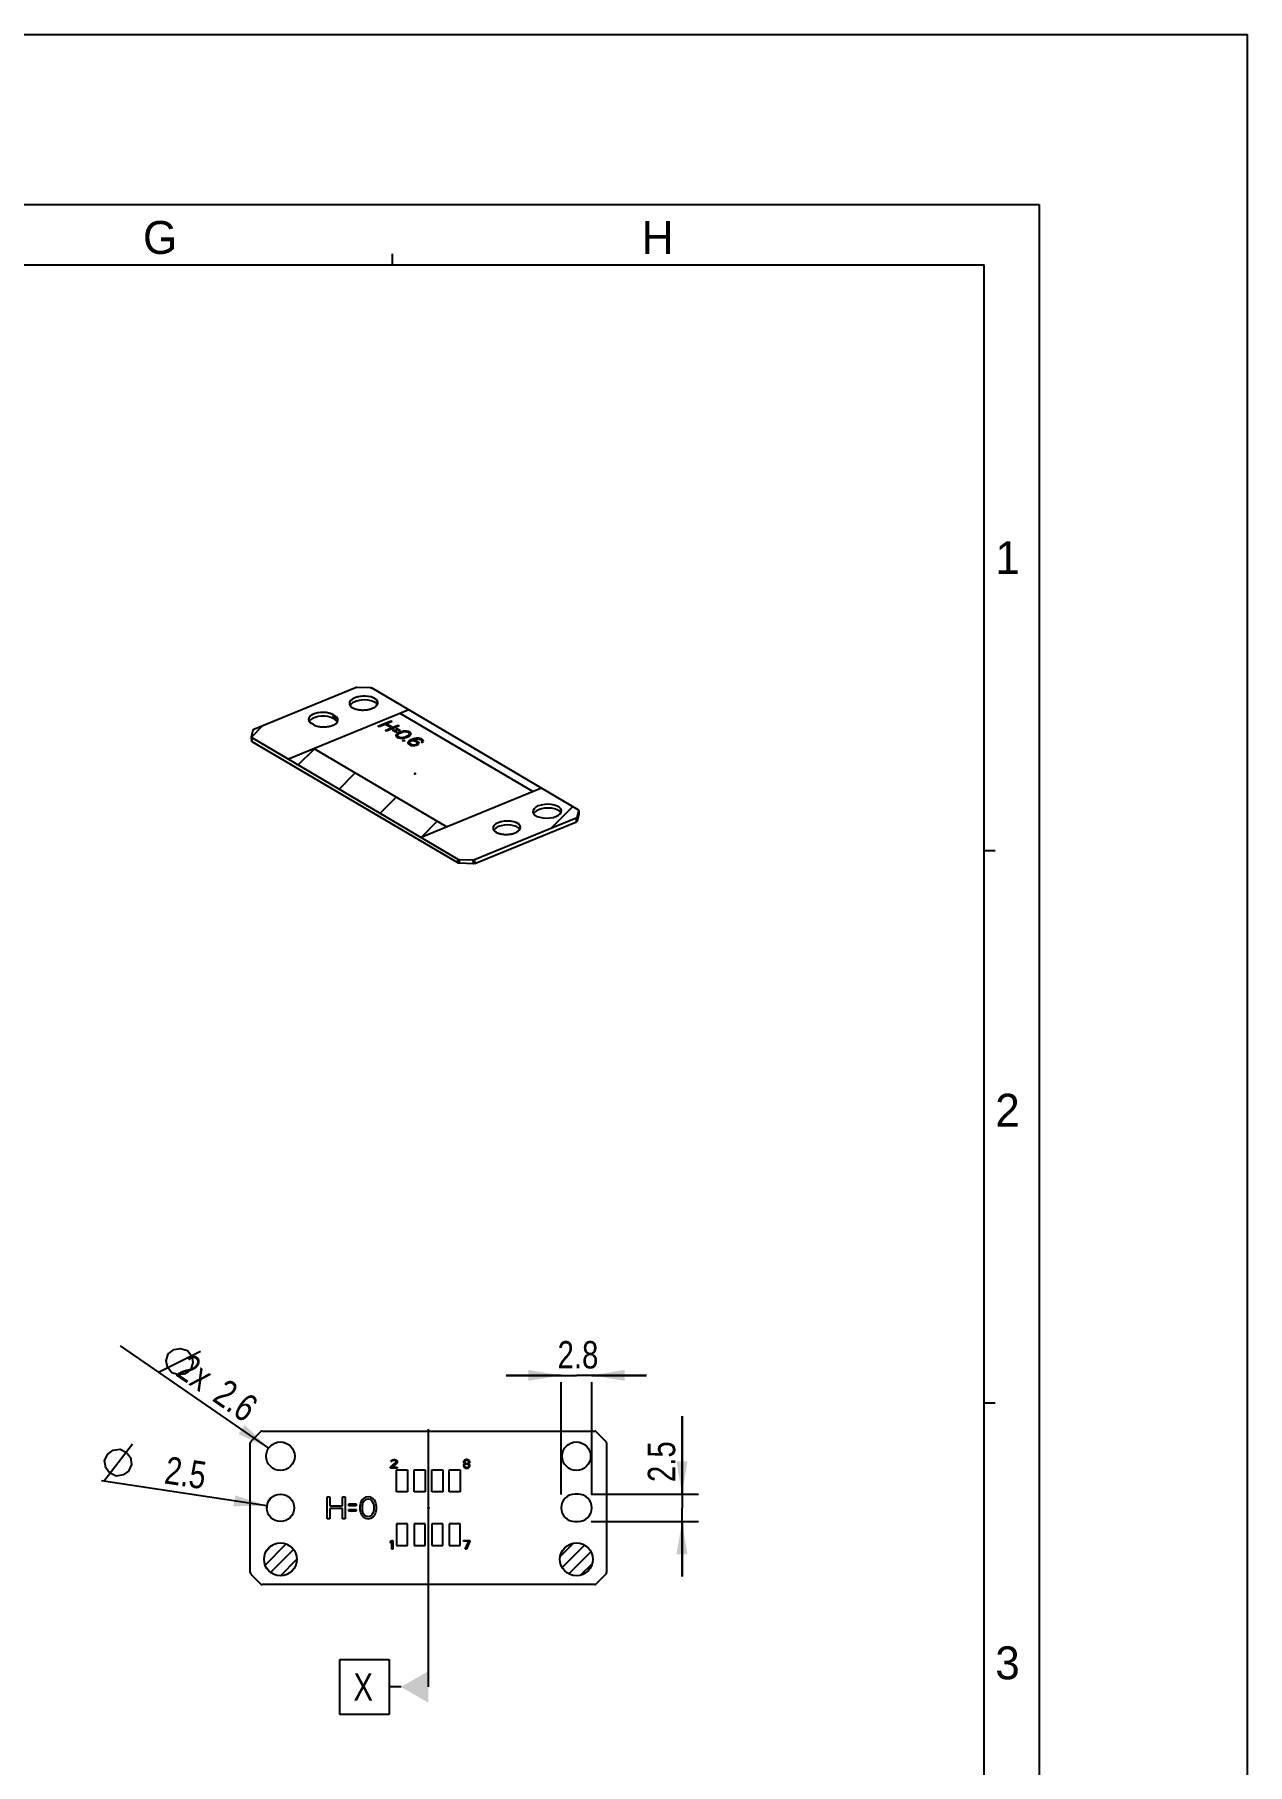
# Model space of a CAD drawing. Header units: millimetres. Extents: x 0 to 420, y 0 to 297.
# Drawn here: x 309.4 to 420, y 139.2 to 297 of the extents above; entities that cross this region are included whole.
import ezdxf

# ---------------------------------------------------------------- set-up
doc = ezdxf.new("R2010")
doc.units = ezdxf.units.MM
doc.header["$LTSCALE"] = 23.1
doc.layers.get('0').update_dxf_attribs({"linetype": 'CONTINUOUS'})
doc.layers.add('01__ASM_ALL_DTM_PLN', color=7, linetype='CONTINUOUS')
doc.layers.add('ASSEM_MEM', color=7, linetype='CONTINUOUS')
doc.styles.get("Standard").update_dxf_attribs({"font": 'txt', "width": 0.8})
doc.styles.add('TEXTSTYLE_2', font='txt')
doc.dimstyles.new('DIMSTYLE_4', dxfattribs={"dimtxt": 2.5, "dimasz": 3, "dimexe": 1.5, "dimexo": 1.2, "dimtad": 1, "dimdsep": 46, "dimtxsty": 'STANDARD', "dimblk": '_FILLED', "dimblk1": '_FILLED', "dimblk2": '_FILLED', "dimcen": 0.09, "dimazin": 2, "dimtp": 0.01, "dimtm": 0.01, "dimtfac": 1, "dimtofl": 0, "dimtmove": 0, "dimatfit": 3, "dimldrblk": '_FILLED', "dimfxl": 1, "dimtolj": 1, "dimarcsym": 0})
doc.dimstyles.new('DIMSTYLE_5', dxfattribs={"dimtxt": 2.5, "dimasz": 3, "dimexe": 1.5, "dimexo": 1.2, "dimtad": 1, "dimdsep": 46, "dimtxsty": 'STANDARD', "dimblk": '_FILLED', "dimblk1": '_FILLED', "dimblk2": '_FILLED', "dimcen": 0.09, "dimazin": 2, "dimtp": 0.01, "dimtm": 0.01, "dimtfac": 1, "dimtofl": 0, "dimtmove": 0, "dimatfit": 1, "dimldrblk": '_FILLED', "dimfxl": 1, "dimtolj": 1, "dimarcsym": 0})

# ---------------------------------------------------------------- blocks, each defined once
blk = doc.blocks.new('_FILLED')
at = {"color": 0, "linetype": 'BYBLOCK'}
blk.add_solid([(0, 0), (-1, 0.167), (-1, -0.167)], dxfattribs=at)
blk = doc.blocks.new('*D37')
at = {"color": 7, "linetype": 'CONTINUOUS'}
blk.add_line((330.72, 168.08), (317.2, 177.41), dxfattribs=at)
at = {"color": 7, "linetype": 'CONTINUOUS', "xscale": 3, "yscale": 3, "zscale": 3, "rotation": 325.3975928555}
blk.add_blockref('_FILLED', (330.72, 168.08), dxfattribs=at)
at = {"color": 7, "linetype": 'CONTINUOUS', "insert": (329.95, 172.41), "char_height": 2.5, "width": 20, "attachment_point": 3, "rotation": 325.3976, "line_spacing_factor": 0.9}
blk.add_mtext('2x{\\ftxt;\\W0.0001;\\H0.0001;\\~}{\\ftxt;\\W1.3333333333;\\H2.5; }{\\ftxt;\\W0.0001;\\H0.0001;\\~}2.6', dxfattribs=at)
blk = doc.blocks.new('*D38')
at = {"color": 7, "linetype": 'CONTINUOUS'}
blk.add_line((330.55, 162.83), (315.46, 165.09), dxfattribs=at)
at = {"color": 7, "linetype": 'CONTINUOUS', "xscale": 3, "yscale": 3, "zscale": 3, "rotation": 351.4651485291}
blk.add_blockref('_FILLED', (330.55, 162.83), dxfattribs=at)
at = {"color": 7, "linetype": 'CONTINUOUS', "insert": (325.16, 166.8), "char_height": 2.5, "width": 14, "attachment_point": 3, "rotation": 351.4651, "line_spacing_factor": 0.9, "style": 'TEXTSTYLE_2'}
blk.add_mtext('{\\ftxt;\\W0.0001;\\H0.0001;\\~}{\\ftxt;\\W1.3333333333;\\H2.5; }{\\ftxt;\\W0.0001;\\H0.0001;\\~}{\\W0.8;2.5}', dxfattribs=at)
blk = doc.blocks.new('*D39')
at = {"color": 7, "linetype": 'CONTINUOUS'}
for p, q in [((368.42, 163.89), (368.42, 170.99)), ((368.42, 170.99), (368.42, 162.64)), ((360.14, 163.89), (369.92, 163.89)), ((368.42, 156.39), (368.42, 162.64)), ((360.14, 161.39), (369.92, 161.39)), ((368.42, 161.39), (368.42, 156.39))]:
    blk.add_line(p, q, dxfattribs=at)
at = {"color": 7, "linetype": 'CONTINUOUS', "xscale": 3, "yscale": 3, "zscale": 3}
for p, rotation in [((368.42, 163.89), 270), ((368.42, 161.39), 90)]:
    blk.add_blockref('_FILLED', p, dxfattribs=dict(at, rotation=rotation))
at = {"color": 7, "linetype": 'CONTINUOUS', "insert": (365.3, 164.99), "char_height": 2.5, "width": 6, "attachment_point": 1, "rotation": 90, "line_spacing_factor": 0.9}
blk.add_mtext('2.5', dxfattribs=at)
blk = doc.blocks.new('*D40')
at = {"color": 7, "linetype": 'CONTINUOUS'}
for p, q in [((357.39, 174.72), (352.39, 174.72)), ((352.39, 174.72), (358.79, 174.72)), ((357.39, 163.84), (357.39, 174.1)), ((365.19, 174.72), (358.79, 174.72)), ((360.19, 174.72), (365.19, 174.72)), ((360.19, 163.84), (360.19, 174.1))]:
    blk.add_line(p, q, dxfattribs=at)
at = {"color": 7, "linetype": 'CONTINUOUS', "xscale": 3, "yscale": 3, "zscale": 3}
blk.add_blockref('_FILLED', (357.39, 174.72), dxfattribs=at)
at = {"color": 7, "linetype": 'CONTINUOUS', "xscale": 3, "yscale": 3, "zscale": 3, "rotation": 180}
blk.add_blockref('_FILLED', (360.19, 174.72), dxfattribs=at)
at = {"color": 7, "linetype": 'CONTINUOUS', "insert": (358.93, 177.85), "char_height": 2.5, "width": 6, "attachment_point": 2, "line_spacing_factor": 0.9}
blk.add_mtext('2.8', dxfattribs=at)

msp = doc.modelspace()

# ---------------------------------------------------------------- linework, layer by layer
at = {"color": 7, "linetype": 'CONTINUOUS'}
for p, q in [((0, 297), (420, 297)), ((420, 0), (420, 297)), ((19, 281.5), (401, 281.5)), ((401, 281.5), (401, 15.5)), ((342, 276), (342, 277)), ((23.5, 276), (396, 276)), ((396, 21), (396, 276)), ((396, 222.6), (397, 222.6)), ((320.6655, 175.017), (324.5098, 176.9206)), ((396, 172.2), (397, 172.2)), ((315.6682, 165.0627), (318.285, 168.462))]:
    msp.add_line(p, q, dxfattribs=at)
for points in [[(321.5588, 176.6787), (322.0852, 177.0748), (322.6647, 177.1812), (323.2975, 176.9977), (323.6936, 176.4713), (323.8, 175.8917), (323.6165, 175.259), (323.0901, 174.8628), (322.5106, 174.7565), (321.8778, 174.9399), (321.4816, 175.4663), (321.3753, 176.0459), (321.5588, 176.6787)], [(315.7404, 166.9478), (316.0392, 167.535), (316.5131, 167.8852), (317.1621, 167.9985), (317.7493, 167.6997), (318.0995, 167.2258), (318.2128, 166.5768), (317.914, 165.9896), (317.4401, 165.6394), (316.7911, 165.5261), (316.2039, 165.8249), (315.8537, 166.2988), (315.7404, 166.9478)]]:
    msp.add_lwpolyline(points, dxfattribs=at)
msp.add_arc((331.7878, 162.6436), 1.25, 127.634288, 180, dxfattribs=at)
at = {"layer": '01__ASM_ALL_DTM_PLN', "color": 7, "linetype": 'CONTINUOUS'}
for p, q in [((345.2878, 146.3046), (345.2878, 169.8205)), ((337.1979, 148.8046), (341.6979, 148.8046)), ((337.1979, 143.8046), (337.1979, 148.8046)), ((341.6979, 148.8046), (341.6979, 143.8046)), ((342.7878, 146.3046), (341.6979, 146.3046)), ((341.6979, 143.8046), (337.1979, 143.8046))]:
    msp.add_line(p, q, dxfattribs=at)
msp.add_solid([(345.2878, 147.748), (345.2878, 144.8612), (342.7878, 146.3046)], dxfattribs=at)
at = {"layer": 'ASSEM_MEM', "color": 7, "linetype": 'CONTINUOUS'}
for p, q in [((338.6253, 237.4284), (329.3465, 233.6257)), ((340.012, 237.4137), (338.7725, 237.4524)), ((343.5043, 235.4026), (340.1456, 237.3809)), ((343.5043, 235.4026), (332.5276, 230.904)), ((338.0767, 235.9897), (338.0775, 235.9754)), ((338.2658, 235.6764), (338.2681, 235.6747)), ((338.4598, 235.5618), (338.4629, 235.5603)), ((339.6137, 235.4182), (339.6183, 235.4188)), ((340.5624, 235.8057), (340.5643, 235.8078)), ((340.6548, 235.9537), (340.6556, 235.956)), ((354.8104, 227.96), (342.7203, 235.0812)), ((355.5945, 228.2813), (343.5043, 235.4026)), ((329.272, 233.5588), (329.1272, 232.9527)), ((329.135, 232.9126), (330.1962, 233.9739)), ((334.3694, 234.4355), (334.3704, 234.4329)), ((334.8039, 234.0663), (334.6179, 234.1758)), ((335.2742, 233.9006), (335.2783, 233.8998)), ((336.4332, 233.9658), (336.4369, 233.9669)), ((336.578, 234.9792), (336.5897, 234.6297)), ((336.578, 234.9792), (336.764, 234.8696)), ((336.5897, 234.6297), (336.7757, 234.5201)), ((336.67, 234.0625), (336.673, 234.064)), ((336.764, 234.8696), (336.7757, 234.5201)), ((337.0313, 234.4649), (337.0317, 234.4685)), ((337.0333, 234.4918), (337.0332, 234.5098)), ((329.1272, 232.9527), (329.1258, 232.94)), ((329.1258, 232.9398), (329.1375, 232.5904)), ((329.1659, 232.8841), (329.1689, 232.8823)), ((329.1689, 232.8823), (329.1806, 232.5328)), ((329.1689, 232.8823), (347.9764, 221.8044)), ((329.1806, 232.5328), (347.9881, 221.4549)), ((333.4012, 230.3894), (334.8797, 231.8679)), ((334.8797, 231.8679), (346.9699, 224.7467)), ((337.1392, 228.1877), (338.6177, 229.6662)), ((340.8771, 225.986), (342.3557, 227.4645)), ((355.5945, 228.2813), (344.6177, 223.7827)), ((358.9531, 226.303), (355.5945, 228.2813)), ((356.479, 224.6184), (358.4562, 226.5957)), ((358.8501, 225.6265), (358.9949, 226.2325)), ((358.8617, 225.277), (358.8501, 225.6265)), ((359.0066, 225.8831), (358.8617, 225.277)), ((358.9561, 226.3012), (358.9531, 226.303)), ((358.9824, 226.279), (358.9799, 226.2819)), ((358.9962, 226.2453), (358.9941, 226.2579)), ((358.9949, 226.2325), (358.9962, 226.2453)), ((358.9949, 226.2325), (359.0066, 225.8831)), ((358.9966, 226.2326), (359.0079, 225.8959)), ((359.0079, 225.8958), (359.0066, 225.8831)), ((344.6151, 223.7842), (346.0937, 225.2628)), ((349.4968, 221.7569), (358.7755, 225.5596)), ((349.5085, 221.4074), (358.7872, 225.2101)), ((351.1818, 224.6209), (351.1826, 224.6072)), ((351.3636, 224.3197), (351.3659, 224.318)), ((351.5502, 224.2095), (351.5532, 224.2081)), ((352.6597, 224.0714), (352.6641, 224.0719)), ((353.5719, 224.444), (353.5737, 224.446)), ((353.6608, 224.5863), (353.6616, 224.5885)), ((358.7872, 225.2101), (358.7755, 225.5596)), ((347.9881, 221.4549), (347.9764, 221.8044)), ((348.11, 221.7716), (349.3496, 221.7329)), ((348.1217, 221.4221), (348.11, 221.7716)), ((349.3613, 221.3834), (348.1217, 221.4221)), ((349.3496, 221.7329), (349.3613, 221.3834)), ((349.4968, 221.7569), (349.5085, 221.4074)), ((329.9792, 169.585), (329.0964, 168.7021)), ((330.1206, 169.6436), (360.455, 169.6436)), ((361.4792, 168.7021), (360.5964, 169.585)), ((329.0378, 156.7264), (329.0378, 168.5607)), ((361.5378, 168.5607), (361.5378, 156.7264)), ((341.8414, 166.3338), (342.3081, 166.7593)), ((341.8414, 166.2487), (341.8414, 166.3338)), ((342.4414, 166.2487), (341.8414, 166.2487)), ((341.8581, 166.8614), (341.8748, 166.9295)), ((341.9414, 166.8614), (341.8581, 166.8614)), ((341.8748, 166.9295), (341.9414, 166.9976)), ((341.9414, 166.9976), (342.0081, 167.0317)), ((341.9748, 166.9125), (341.9414, 166.8614)), ((342.0248, 166.9465), (341.9748, 166.9125)), ((342.3914, 166.7082), (341.9748, 166.3338)), ((341.9748, 166.3338), (342.4414, 166.3338)), ((342.0081, 167.0317), (342.1248, 167.0487)), ((342.1081, 166.9636), (342.0248, 166.9465)), ((342.1748, 166.9636), (342.1081, 166.9636)), ((342.1248, 167.0487), (342.1914, 167.0487)), ((342.2581, 166.9465), (342.1748, 166.9636)), ((342.1914, 167.0487), (342.2914, 167.0317)), ((342.3081, 166.9125), (342.2581, 166.9465)), ((342.2914, 167.0317), (342.3581, 166.9976)), ((342.3414, 166.8614), (342.3081, 166.9125)), ((342.3081, 166.7593), (342.3414, 166.8274)), ((342.3414, 166.8274), (342.3414, 166.8614)), ((342.3581, 166.9976), (342.4248, 166.9295)), ((342.3878, 164.0936), (342.3878, 166.0936)), ((342.3878, 166.0936), (343.3878, 166.0936)), ((342.4248, 166.7593), (342.3914, 166.7082)), ((342.4248, 166.9295), (342.4414, 166.8614)), ((342.4414, 166.8274), (342.4248, 166.7593)), ((342.4414, 166.8614), (342.4414, 166.8274)), ((342.4414, 166.3338), (342.4414, 166.2487)), ((343.3878, 166.0936), (343.3878, 164.0936)), ((343.9878, 164.0936), (343.9878, 166.0936)), ((343.9878, 166.0936), (344.9878, 166.0936)), ((344.9878, 166.0936), (344.9878, 164.0936)), ((345.5878, 164.0936), (345.5878, 166.0936)), ((345.5878, 166.0936), (346.5878, 166.0936)), ((346.5878, 166.0936), (346.5878, 164.0936)), ((347.1878, 164.0936), (347.1878, 166.0936)), ((347.1878, 166.0936), (348.1878, 166.0936)), ((348.1878, 166.0936), (348.1878, 164.0936)), ((348.5123, 166.5891), (348.479, 166.504)), ((348.479, 166.504), (348.479, 166.4529)), ((348.479, 166.4529), (348.5123, 166.3678)), ((348.529, 166.9295), (348.4956, 166.8444)), ((348.4956, 166.8444), (348.4956, 166.7934)), ((348.4956, 166.7934), (348.529, 166.7253)), ((348.579, 166.6402), (348.5123, 166.5891)), ((348.5123, 166.3678), (348.5623, 166.3168)), ((348.579, 166.9806), (348.529, 166.9295)), ((348.529, 166.7253), (348.579, 166.6742)), ((348.6123, 166.5721), (348.5623, 166.504)), ((348.5623, 166.504), (348.5623, 166.4529)), ((348.5623, 166.4529), (348.6123, 166.3848)), ((348.5623, 166.3168), (348.6456, 166.2657)), ((348.6623, 167.0317), (348.579, 166.9806)), ((348.6123, 166.8955), (348.579, 166.8444)), ((348.579, 166.8444), (348.579, 166.8104)), ((348.579, 166.8104), (348.6123, 166.7593)), ((348.579, 166.6742), (348.6123, 166.6572)), ((348.6123, 166.6572), (348.579, 166.6402)), ((348.679, 166.9465), (348.6123, 166.8955)), ((348.6123, 166.7593), (348.679, 166.7082)), ((348.679, 166.6061), (348.6123, 166.5721)), ((348.6123, 166.3848), (348.679, 166.3508)), ((348.6456, 166.2657), (348.729, 166.2487)), ((348.7456, 167.0487), (348.6623, 167.0317)), ((348.7456, 166.9636), (348.679, 166.9465)), ((348.679, 166.7082), (348.7456, 166.6912)), ((348.7456, 166.6231), (348.679, 166.6061)), ((348.679, 166.3508), (348.7456, 166.3338)), ((348.729, 166.2487), (348.829, 166.2487)), ((348.8123, 167.0487), (348.7456, 167.0487)), ((348.8123, 166.9636), (348.7456, 166.9636)), ((348.7456, 166.6912), (348.8123, 166.6912)), ((348.8123, 166.6231), (348.7456, 166.6231)), ((348.7456, 166.3338), (348.8123, 166.3338)), ((348.8956, 167.0317), (348.8123, 167.0487)), ((348.879, 166.9465), (348.8123, 166.9636)), ((348.8123, 166.6912), (348.879, 166.7082)), ((348.879, 166.6061), (348.8123, 166.6231)), ((348.8123, 166.3338), (348.879, 166.3508)), ((348.829, 166.2487), (348.9123, 166.2657)), ((348.9456, 166.8955), (348.879, 166.9465)), ((348.879, 166.7082), (348.9456, 166.7593)), ((348.9456, 166.5721), (348.879, 166.6061)), ((348.879, 166.3508), (348.9456, 166.3848)), ((348.979, 166.9806), (348.8956, 167.0317)), ((348.9123, 166.2657), (348.9956, 166.3168)), ((348.979, 166.8444), (348.9456, 166.8955)), ((348.9456, 166.7593), (348.979, 166.8104)), ((348.9456, 166.6572), (348.979, 166.6742)), ((348.979, 166.6402), (348.9456, 166.6572)), ((348.9956, 166.504), (348.9456, 166.5721)), ((348.9456, 166.3848), (348.9956, 166.4529)), ((349.029, 166.9295), (348.979, 166.9806)), ((348.979, 166.8104), (348.979, 166.8444)), ((348.979, 166.6742), (349.029, 166.7253)), ((349.0456, 166.5891), (348.979, 166.6402)), ((348.9956, 166.4529), (348.9956, 166.504)), ((348.9956, 166.3168), (349.0456, 166.3678)), ((349.0623, 166.8444), (349.029, 166.9295)), ((349.029, 166.7253), (349.0623, 166.7934)), ((349.079, 166.504), (349.0456, 166.5891)), ((349.0456, 166.3678), (349.079, 166.4529)), ((349.0623, 166.7934), (349.0623, 166.8444)), ((349.079, 166.4529), (349.079, 166.504)), ((343.3878, 164.0936), (342.3878, 164.0936)), ((344.9878, 164.0936), (343.9878, 164.0936)), ((346.5878, 164.0936), (345.5878, 164.0936)), ((348.1878, 164.0936), (347.1878, 164.0936)), ((358.9378, 163.8936), (358.6378, 163.8936)), ((342.3878, 161.1936), (342.3878, 159.1936)), ((343.3878, 161.1936), (342.3878, 161.1936)), ((343.3878, 159.1936), (343.3878, 161.1936)), ((343.9878, 161.1936), (343.9878, 159.1936)), ((344.9878, 161.1936), (343.9878, 161.1936)), ((344.9878, 159.1936), (344.9878, 161.1936)), ((346.5878, 161.1936), (345.5878, 161.1936)), ((345.5878, 161.1936), (345.5878, 159.1936)), ((346.5878, 159.1936), (346.5878, 161.1936)), ((348.1878, 161.1936), (347.1878, 161.1936)), ((347.1878, 161.1936), (347.1878, 159.1936)), ((348.1878, 159.1936), (348.1878, 161.1936)), ((358.6378, 161.3936), (358.9378, 161.3936)), ((330.3838, 157.4155), (332.3159, 159.3475)), ((341.8414, 159.5539), (341.9414, 159.6731)), ((341.8414, 159.4178), (341.8414, 159.5539)), ((341.9414, 159.5369), (341.8414, 159.4178)), ((341.9414, 159.6731), (342.0414, 159.6731)), ((341.9414, 158.8731), (341.9414, 159.5369)), ((342.0414, 159.6731), (342.0414, 158.8731)), ((348.479, 159.6731), (349.079, 159.6731)), ((348.479, 159.588), (348.479, 159.6731)), ((348.979, 159.588), (348.479, 159.588)), ((348.6456, 158.8731), (348.979, 159.588)), ((349.079, 159.588), (348.7456, 158.8731)), ((349.079, 159.6731), (349.079, 159.588)), ((357.3113, 158.2083), (358.523, 159.42)), ((330.5106, 158.7302), (331.0012, 159.2207)), ((330.8947, 156.7384), (332.9929, 158.8366)), ((331.7878, 156.4436), (333.2878, 157.9436)), ((342.0414, 158.8731), (341.9414, 158.8731)), ((342.3878, 159.1936), (343.3878, 159.1936)), ((343.9878, 159.1936), (344.9878, 159.1936)), ((345.5878, 159.1936), (346.5878, 159.1936)), ((347.1878, 159.1936), (348.1878, 159.1936)), ((348.7456, 158.8731), (348.6456, 158.8731)), ((357.4872, 157.1962), (359.5351, 159.2441)), ((358.0931, 156.6141), (360.1172, 158.6383)), ((329.0964, 156.585), (329.9792, 155.7021)), ((359.1564, 156.4895), (360.2418, 157.575)), ((360.5964, 155.7021), (361.4792, 156.585)), ((360.455, 155.6436), (330.1206, 155.6436))]:
    msp.add_line(p, q, dxfattribs=at)
at = {"layer": 'ASSEM_MEM', "color": 40, "linetype": 'CONTINUOUS'}
for p, q in [((340.6781, 233.9347), (341.8542, 234.4166)), ((340.7944, 233.8662), (340.6781, 233.9347)), ((341.3449, 234.0918), (340.7944, 233.8662)), ((341.3369, 233.5466), (341.8874, 233.7722)), ((341.4531, 233.4782), (341.3369, 233.5466)), ((341.8874, 233.7722), (341.3449, 234.0918)), ((342.6292, 233.9602), (341.4531, 233.4782)), ((341.9704, 234.3482), (341.495, 234.1533)), ((341.495, 234.1533), (342.0375, 233.8338)), ((341.8542, 234.4166), (341.9704, 234.3482)), ((342.0085, 233.5509), (342.1086, 233.592)), ((342.3185, 233.3683), (342.0085, 233.5509)), ((342.0375, 233.8338), (342.5129, 234.0286)), ((342.1086, 233.592), (342.4186, 233.4094)), ((342.3088, 233.674), (342.4089, 233.715)), ((342.6188, 233.4914), (342.3088, 233.674)), ((342.4089, 233.715), (342.7189, 233.5324)), ((342.5129, 234.0286), (342.6292, 233.9602)), ((342.7189, 233.5324), (342.6188, 233.4914)), ((342.3258, 233.1391), (342.3088, 233.0741)), ((342.3088, 233.0741), (342.3306, 232.9863)), ((342.4186, 233.4094), (342.3185, 233.3683)), ((342.3871, 233.203), (342.3258, 233.1391)), ((342.3306, 232.9863), (342.4219, 232.9075)), ((342.4428, 233.2451), (342.3871, 233.203)), ((342.4219, 232.9075), (342.5632, 232.8493)), ((342.5486, 233.3078), (342.4428, 233.2451)), ((342.5397, 233.1881), (342.4671, 233.0809)), ((342.4671, 233.0809), (342.4751, 233.0261)), ((342.4751, 233.0261), (342.547, 232.9588)), ((342.6705, 233.261), (342.5397, 233.1881)), ((342.547, 232.9588), (342.6689, 232.912)), ((342.7738, 233.4001), (342.5486, 233.3078)), ((342.5632, 232.8493), (342.7351, 232.823)), ((342.6689, 232.912), (342.7771, 232.8983)), ((342.8456, 233.3328), (342.6705, 233.261)), ((342.7351, 232.823), (342.8683, 232.8196)), ((342.9183, 233.44), (342.7738, 233.4001)), ((342.7771, 232.8983), (343.0047, 232.9142)), ((343.0151, 233.3829), (342.8456, 233.3328)), ((342.8683, 232.8196), (343.0071, 232.8378)), ((343.0127, 233.4593), (342.9183, 233.44)), ((342.9256, 232.6108), (343.0507, 232.6621)), ((343.0225, 232.5538), (342.9256, 232.6108)), ((343.0047, 232.9142), (343.1742, 232.9643)), ((343.0071, 232.8378), (343.1016, 232.8571)), ((343.1515, 233.4775), (343.0127, 233.4593)), ((343.2428, 233.3988), (343.0151, 233.3829)), ((343.1476, 232.605), (343.0225, 232.5538)), ((343.0507, 232.6621), (343.1476, 232.605)), ((343.1016, 232.8571), (343.2461, 232.897)), ((343.2847, 233.4741), (343.1515, 233.4775)), ((343.1742, 232.9643), (343.3494, 233.0361)), ((343.3509, 233.3851), (343.2428, 233.3988)), ((343.2461, 232.897), (343.4713, 232.9893)), ((343.4567, 233.4478), (343.2847, 233.4741)), ((343.3494, 233.0361), (343.4801, 233.109)), ((343.4728, 233.3383), (343.3509, 233.3851)), ((343.4358, 232.5103), (343.3939, 232.435)), ((343.3939, 232.435), (343.4157, 232.3472)), ((343.4157, 232.3472), (343.4875, 232.2799)), ((343.5222, 232.5844), (343.4358, 232.5103)), ((343.598, 233.3895), (343.4567, 233.4478)), ((343.4713, 232.9893), (343.577, 233.052)), ((343.5447, 233.2709), (343.4728, 233.3383)), ((343.4801, 233.109), (343.5528, 233.2162)), ((343.4875, 232.2799), (343.5844, 232.2228)), ((343.678, 232.6676), (343.5222, 232.5844)), ((343.5528, 233.2162), (343.5447, 233.2709)), ((343.5884, 232.4954), (343.5521, 232.4418)), ((343.5521, 232.4418), (343.5602, 232.3871)), ((343.5602, 232.3871), (343.5933, 232.3426)), ((343.577, 233.052), (343.6327, 233.0941)), ((343.5844, 232.2228), (343.7063, 232.176)), ((343.6441, 232.5376), (343.5884, 232.4954)), ((343.5933, 232.3426), (343.7289, 232.2627)), ((343.6892, 233.3108), (343.598, 233.3895)), ((343.6327, 233.0941), (343.694, 233.158)), ((343.7192, 232.5683), (343.6441, 232.5376)), ((343.8531, 232.7394), (343.678, 232.6676)), ((343.711, 233.223), (343.6892, 233.3108)), ((343.694, 233.158), (343.711, 233.223)), ((343.7063, 232.176), (343.8782, 232.1497)), ((343.8136, 232.5877), (343.7192, 232.5683)), ((343.7289, 232.2627), (343.812, 232.2387)), ((343.812, 232.2387), (343.9202, 232.225)), ((343.9024, 232.5854), (343.8136, 232.5877)), ((344.0477, 232.7997), (343.8531, 232.7394)), ((343.8782, 232.1497), (344.0365, 232.1565)), ((343.9, 232.6618), (343.95, 232.6823)), ((344.1163, 232.6343), (343.9, 232.6618)), ((344.0106, 232.5716), (343.9024, 232.5854)), ((343.9202, 232.225), (344.034, 232.2329)), ((343.95, 232.6823), (344.1195, 232.7324)), ((344.0937, 232.5477), (344.0106, 232.5716)), ((344.034, 232.2329), (344.1285, 232.2523)), ((344.0365, 232.1565), (344.2003, 232.1849)), ((344.2115, 232.8282), (344.0477, 232.7997)), ((344.2293, 232.4678), (344.0937, 232.5477)), ((344.2382, 232.5875), (344.1163, 232.6343)), ((344.1195, 232.7324), (344.214, 232.7518)), ((344.1285, 232.2523), (344.2035, 232.283)), ((344.2003, 232.1849), (344.3254, 232.2362)), ((344.2035, 232.283), (344.2592, 232.3252)), ((344.3698, 232.835), (344.2115, 232.8282)), ((344.214, 232.7518), (344.3278, 232.7597)), ((344.2624, 232.4233), (344.2293, 232.4678)), ((344.3351, 232.5305), (344.2382, 232.5875)), ((344.2592, 232.3252), (344.2705, 232.3685)), ((344.2705, 232.3685), (344.2624, 232.4233)), ((344.3254, 232.2362), (344.4118, 232.3103)), ((344.3278, 232.7597), (344.436, 232.746)), ((344.4069, 232.4632), (344.3351, 232.5305)), ((344.5417, 232.8087), (344.3698, 232.835)), ((344.4287, 232.3753), (344.4069, 232.4632)), ((344.4118, 232.3103), (344.4287, 232.3753)), ((344.436, 232.746), (344.5191, 232.722)), ((344.5191, 232.722), (344.6354, 232.6535)), ((344.6636, 232.7619), (344.5417, 232.8087)), ((344.6354, 232.6535), (344.6685, 232.609)), ((344.6765, 232.5543), (344.6402, 232.5007)), ((344.6402, 232.5007), (344.7371, 232.4436)), ((344.7411, 232.7162), (344.6636, 232.7619)), ((344.6685, 232.609), (344.6765, 232.5543)), ((344.7371, 232.4436), (344.7928, 232.4858)), ((344.8129, 232.6489), (344.7411, 232.7162)), ((344.7928, 232.4858), (344.8348, 232.5611)), ((344.8348, 232.5611), (344.8129, 232.6489)), ((336.0378, 161.6436), (336.0378, 163.6436)), ((336.0378, 163.6436), (336.2878, 163.6436)), ((336.2878, 163.6436), (336.2878, 162.835)), ((336.2878, 162.835), (337.4545, 162.835)), ((336.2878, 162.5797), (336.2878, 161.6436)), ((337.4545, 162.5797), (336.2878, 162.5797)), ((337.4545, 162.835), (337.4545, 163.6436)), ((337.4545, 163.6436), (337.7045, 163.6436)), ((337.4545, 161.6436), (337.4545, 162.5797)), ((337.7045, 163.6436), (337.7045, 161.6436)), ((338.0378, 162.835), (338.0378, 163.0053)), ((338.0378, 163.0053), (338.7045, 163.0053)), ((338.7045, 162.835), (338.0378, 162.835)), ((338.0378, 162.3244), (338.0378, 162.4946)), ((338.0378, 162.4946), (338.7045, 162.4946)), ((338.7045, 163.0053), (338.7045, 162.835)), ((338.7045, 162.4946), (338.7045, 162.3244)), ((339.0795, 163.0478), (339.0378, 162.835)), ((339.0378, 162.835), (339.0378, 162.4521)), ((339.1211, 163.1755), (339.0795, 163.0478)), ((339.2045, 163.3457), (339.1211, 163.1755)), ((339.3295, 163.4733), (339.2045, 163.3457)), ((339.2878, 163.0478), (339.2461, 162.7925)), ((339.2461, 162.7925), (339.2461, 162.4946)), ((339.2461, 162.4946), (339.2878, 162.2393)), ((339.4545, 163.3031), (339.2878, 163.0478)), ((339.5378, 163.601), (339.3295, 163.4733)), ((339.5795, 163.3882), (339.4545, 163.3031)), ((339.7878, 163.6436), (339.5378, 163.601)), ((339.7878, 163.4308), (339.5795, 163.3882)), ((340.0378, 163.601), (339.7878, 163.6436)), ((339.9961, 163.3882), (339.7878, 163.4308)), ((340.1211, 163.3031), (339.9961, 163.3882)), ((340.2461, 163.4733), (340.0378, 163.601)), ((340.2878, 163.0478), (340.1211, 163.3031)), ((340.3711, 163.3457), (340.2461, 163.4733)), ((340.3295, 162.7925), (340.2878, 163.0478)), ((340.2878, 162.2393), (340.3295, 162.4946)), ((340.3295, 162.4946), (340.3295, 162.7925)), ((340.4545, 163.1755), (340.3711, 163.3457)), ((340.4961, 163.0478), (340.4545, 163.1755)), ((340.5378, 162.835), (340.4961, 163.0478)), ((340.5378, 162.4521), (340.5378, 162.835)), ((336.2878, 161.6436), (336.0378, 161.6436)), ((337.7045, 161.6436), (337.4545, 161.6436)), ((338.7045, 162.3244), (338.0378, 162.3244)), ((339.0378, 162.4521), (339.0795, 162.2393)), ((339.0795, 162.2393), (339.1211, 162.1116)), ((339.1211, 162.1116), (339.2045, 161.9414)), ((339.2045, 161.9414), (339.3295, 161.8138)), ((339.2878, 162.2393), (339.4545, 161.984)), ((339.3295, 161.8138), (339.5378, 161.6861)), ((339.4545, 161.984), (339.5795, 161.8989)), ((339.5378, 161.6861), (339.7878, 161.6436)), ((339.5795, 161.8989), (339.7878, 161.8563)), ((339.7878, 161.8563), (339.9961, 161.8989)), ((339.7878, 161.6436), (340.0378, 161.6861)), ((339.9961, 161.8989), (340.1211, 161.984)), ((340.0378, 161.6861), (340.2461, 161.8138)), ((340.1211, 161.984), (340.2878, 162.2393)), ((340.2461, 161.8138), (340.3711, 161.9414)), ((340.3711, 161.9414), (340.4545, 162.1116)), ((340.4545, 162.1116), (340.4961, 162.2393)), ((340.4961, 162.2393), (340.5378, 162.4521))]:
    msp.add_line(p, q, dxfattribs=at)
at = {"layer": 'ASSEM_MEM', "color": 7, "linetype": 'CONTINUOUS'}
for points in [[(340.6752, 236.0763), (340.6727, 236.1071), (340.6148, 236.2552), (340.485, 236.3904), (340.2906, 236.5049), (340.0432, 236.5919), (339.7569, 236.6464), (339.4486, 236.6653), (339.136, 236.6475), (338.8373, 236.5939), (338.57, 236.5077)], [(340.6753, 236.0757), (340.6458, 236.1995), (340.5643, 236.3188), (340.4343, 236.4264), (340.2611, 236.5179), (340.0517, 236.5896), (339.8148, 236.6386), (339.5599, 236.6628), (339.2974, 236.6613), (339.0382, 236.6341), (338.7928, 236.5824), (338.57, 236.5077)], [(338.7725, 237.4524), (338.7203, 237.4507), (338.6701, 237.4425), (338.6253, 237.4284)], [(338.6702, 237.4425), (338.6625, 237.4406), (338.6545, 237.4384), (338.6472, 237.4362), (338.6395, 237.4337), (338.6326, 237.4312), (338.6253, 237.4284)], [(338.7204, 237.4507), (338.7121, 237.4498), (338.7032, 237.4487), (338.6951, 237.4475), (338.6865, 237.446), (338.6786, 237.4444), (338.6702, 237.4425)], [(338.7725, 237.4524), (338.7641, 237.4526), (338.7558, 237.4526), (338.7467, 237.4524), (338.7383, 237.4521), (338.7293, 237.4515), (338.7204, 237.4507)], [(340.1456, 237.3809), (340.1082, 237.3976), (340.0626, 237.4088), (340.012, 237.4137)], [(340.0627, 237.4088), (340.0549, 237.41), (340.0462, 237.4111), (340.0382, 237.412), (340.0293, 237.4128), (340.0211, 237.4133), (340.012, 237.4137)], [(340.1083, 237.3976), (340.1015, 237.3997), (340.0939, 237.4019), (340.0866, 237.4038), (340.0786, 237.4057), (340.0711, 237.4073), (340.0627, 237.4088)], [(340.1456, 237.3809), (340.1403, 237.3839), (340.1347, 237.3868), (340.1284, 237.3897), (340.1222, 237.3924), (340.1153, 237.3951), (340.1083, 237.3976)], [(336.578, 234.9792), (336.364, 235.0767), (336.1056, 235.1453), (335.8176, 235.1809), (335.5168, 235.1814), (335.2208, 235.1468), (334.9467, 235.0791), (334.7104, 234.9823), (334.5257, 234.8619), (334.4034, 234.725), (334.3504, 234.5796), (334.3486, 234.5356)], [(336.578, 234.9792), (336.3988, 235.064), (336.1857, 235.1283), (335.9437, 235.1698), (335.6908, 235.1854), (335.4297, 235.1749), (335.1801, 235.1391), (334.9444, 235.0783), (334.7404, 234.9973), (334.5702, 234.8966), (334.4466, 234.784), (334.3708, 234.6606), (334.3487, 234.534)], [(338.57, 236.5077), (338.3494, 236.394), (338.1886, 236.2592), (338.0968, 236.1113), (338.0767, 235.9897)], [(338.57, 236.5077), (338.4266, 236.4399), (338.302, 236.3611), (338.2028, 236.2745), (338.1311, 236.1823), (338.0887, 236.0865), (338.0767, 235.9886)], [(338.0767, 235.9886), (338.0769, 235.9842), (338.0772, 235.9798), (338.0775, 235.9754), (338.0779, 235.971), (338.0783, 235.9666), (338.0791, 235.9598)], [(338.0779, 235.971), (338.0793, 235.9589), (338.1371, 235.8107), (338.267, 235.6755), (338.4613, 235.5611), (338.7087, 235.474), (338.995, 235.4195), (339.3034, 235.4006), (339.616, 235.4185), (339.9146, 235.4721), (340.182, 235.5582)], [(338.0791, 235.9598), (338.0801, 235.9532), (338.0815, 235.9445), (338.0833, 235.9358), (338.0852, 235.927), (338.0874, 235.9183), (338.0902, 235.9086)], [(338.0902, 235.9086), (338.0952, 235.8935), (338.1019, 235.8763), (338.1085, 235.8614), (338.117, 235.8445), (338.1265, 235.8277), (338.1367, 235.8114)], [(338.1367, 235.8114), (338.1526, 235.7888), (338.172, 235.7646), (338.1917, 235.7428), (338.2151, 235.7195), (338.2384, 235.6987), (338.2658, 235.6764)], [(338.5816, 236.1582), (338.3611, 236.0445), (338.2003, 235.9097), (338.1381, 235.8097)], [(338.2681, 235.6747), (338.295, 235.6549), (338.3235, 235.6357), (338.3563, 235.6155), (338.388, 235.5976), (338.4211, 235.5803), (338.4598, 235.5618)], [(338.4629, 235.5603), (338.4991, 235.5445), (338.5366, 235.5295), (338.5788, 235.5139), (338.6188, 235.5004), (338.6637, 235.4866), (338.7078, 235.4743)], [(340.6255, 235.9068), (340.4966, 236.0409), (340.3023, 236.1554), (340.0549, 236.2424), (339.7686, 236.297), (339.4602, 236.3158), (339.1476, 236.298), (338.849, 236.2444), (338.5816, 236.1582)], [(338.7078, 235.4743), (338.7511, 235.4633), (338.7993, 235.4523), (338.8445, 235.4431), (338.8946, 235.4341), (338.9413, 235.4268), (338.9942, 235.4196)], [(338.9942, 235.4196), (339.0422, 235.4141), (339.0907, 235.4096), (339.144, 235.4057), (339.1933, 235.4031), (339.2473, 235.4013), (339.3012, 235.4006)], [(339.3012, 235.4006), (339.3511, 235.401), (339.4055, 235.4024), (339.4554, 235.4047), (339.5096, 235.4082), (339.5591, 235.4125), (339.6137, 235.4182)], [(339.6183, 235.4188), (339.6671, 235.425), (339.7155, 235.4321), (339.7678, 235.4409), (339.815, 235.4498), (339.8617, 235.4597), (339.9132, 235.4717)], [(339.9132, 235.4717), (339.9583, 235.4833), (340.0064, 235.4969), (340.0496, 235.5102), (340.0955, 235.5255), (340.1365, 235.5404), (340.182, 235.5582)], [(340.182, 235.5582), (340.4025, 235.672), (340.5633, 235.8067), (340.6552, 235.9546), (340.6752, 236.0763)], [(340.182, 235.5582), (340.2205, 235.5746), (340.2578, 235.5917), (340.297, 235.611), (340.3315, 235.6294), (340.3675, 235.6502), (340.4014, 235.6713)], [(340.4014, 235.6713), (340.4312, 235.6914), (340.4621, 235.714), (340.4886, 235.7352), (340.5158, 235.7588), (340.5389, 235.7809), (340.5624, 235.8057)], [(340.5643, 235.8078), (340.5836, 235.8306), (340.6011, 235.8538), (340.6182, 235.8793), (340.6319, 235.903), (340.6438, 235.9268), (340.6548, 235.9537)], [(340.6556, 235.956), (340.6579, 235.9625), (340.6601, 235.9691), (340.6621, 235.9757), (340.6646, 235.9845), (340.6663, 235.9911), (340.6681, 235.9993)], [(340.6681, 235.9993), (340.6703, 236.0103), (340.6725, 236.0235), (340.674, 236.0368), (340.675, 236.05), (340.6754, 236.061), (340.6753, 236.0757)], [(329.3465, 233.6257), (329.3102, 233.6065), (329.2847, 233.5837), (329.272, 233.5588)], [(329.2848, 233.5838), (329.2819, 233.5799), (329.279, 233.5756), (329.2768, 233.5717), (329.2748, 233.5673), (329.2732, 233.5633), (329.272, 233.5588)], [(329.3102, 233.6066), (329.3054, 233.6031), (329.3004, 233.5993), (329.2962, 233.5957), (329.2919, 233.5917), (329.2883, 233.5879), (329.2848, 233.5838)], [(329.3465, 233.6257), (329.3401, 233.6229), (329.3339, 233.62), (329.3274, 233.6168), (329.3217, 233.6136), (329.3158, 233.6101), (329.3102, 233.6066)], [(334.3486, 234.5356), (334.3699, 234.434), (334.4609, 234.2968), (334.6179, 234.1758)], [(334.3487, 234.534), (334.3493, 234.5235), (334.3503, 234.5129), (334.3516, 234.5024), (334.3534, 234.4918), (334.3555, 234.4813), (334.3581, 234.4704)], [(334.3581, 234.4704), (334.3592, 234.4662), (334.361, 234.46), (334.3629, 234.4537), (334.365, 234.4475), (334.3672, 234.4413), (334.3694, 234.4355)], [(334.3704, 234.4329), (334.3802, 234.4104), (334.3919, 234.388), (334.4066, 234.364), (334.4219, 234.3423), (334.439, 234.321), (334.4603, 234.2974)], [(336.5897, 234.6297), (336.3757, 234.7273), (336.1172, 234.7958), (335.8293, 234.8314), (335.5285, 234.8319), (335.2325, 234.7973), (334.9584, 234.7296), (334.7221, 234.6328), (334.5374, 234.5124), (334.415, 234.3755), (334.4128, 234.3693)], [(334.4603, 234.2974), (334.4809, 234.2769), (334.5053, 234.255), (334.5294, 234.2355), (334.5575, 234.2147), (334.5848, 234.1963), (334.6179, 234.1758)], [(334.8039, 234.0663), (335.0178, 233.9687), (335.2763, 233.9002), (335.5643, 233.8646), (335.865, 233.8641), (336.161, 233.8987), (336.4351, 233.9664), (336.6714, 234.0632), (336.8561, 234.1836), (336.9785, 234.3204), (337.0314, 234.4659), (337.033, 234.4854)], [(334.8039, 234.0663), (334.8343, 234.0491), (334.8662, 234.0325), (334.9025, 234.0151), (334.9372, 233.9998), (334.9764, 233.984), (335.0164, 233.9692)], [(335.0164, 233.9692), (335.0548, 233.9562), (335.098, 233.9429), (335.1385, 233.9315), (335.1839, 233.92), (335.2264, 233.9103), (335.2742, 233.9006)], [(335.2783, 233.8998), (335.3225, 233.8919), (335.3675, 233.8848), (335.4171, 233.8781), (335.4633, 233.8729), (335.5099, 233.8685), (335.5625, 233.8647)], [(335.5625, 233.8647), (335.6099, 233.8622), (335.6618, 233.8605), (335.7096, 233.8599), (335.7619, 233.8603), (335.8099, 233.8615), (335.8644, 233.8641)], [(335.8644, 233.8641), (335.9122, 233.8672), (335.9642, 233.8717), (336.0115, 233.8767), (336.0628, 233.8832), (336.1093, 233.89), (336.1598, 233.8985)], [(336.1598, 233.8985), (336.2052, 233.9071), (336.2541, 233.9174), (336.2982, 233.9277), (336.3454, 233.9399), (336.3879, 233.9518), (336.4332, 233.9658)], [(336.4369, 233.9669), (336.4773, 233.9805), (336.5167, 233.9948), (336.5584, 234.0113), (336.5955, 234.027), (336.6314, 234.0434), (336.67, 234.0625)], [(336.673, 234.064), (336.706, 234.0818), (336.7377, 234.1001), (336.7707, 234.1207), (336.7994, 234.1401), (336.829, 234.1618), (336.8556, 234.1831)], [(337.0332, 234.5098), (337.0119, 234.6115), (336.921, 234.7487), (336.764, 234.8696)], [(337.0333, 234.5066), (337.0245, 234.5719), (337.0012, 234.636), (336.9622, 234.7001), (336.9104, 234.7594), (336.8432, 234.8171), (336.764, 234.8696)], [(336.9807, 234.3266), (336.9327, 234.3992), (336.7757, 234.5201)], [(336.8556, 234.1831), (336.8794, 234.2039), (336.9036, 234.2271), (336.9241, 234.2487), (336.9445, 234.2727), (336.9614, 234.2949), (336.9783, 234.3201)], [(336.9783, 234.3201), (336.9903, 234.3408), (337.001, 234.3616), (337.0101, 234.3825), (337.0177, 234.4036), (337.0239, 234.4247), (337.0289, 234.4483)], [(337.0289, 234.4483), (337.0292, 234.4504), (337.0296, 234.4525), (337.0299, 234.4546), (337.0305, 234.4589), (337.0308, 234.461), (337.0313, 234.4649)], [(337.0317, 234.4685), (337.0321, 234.4727), (337.0327, 234.4791), (337.033, 234.4854), (337.0333, 234.4918), (337.0334, 234.4982), (337.0333, 234.5066)], [(329.1272, 232.9527), (329.1267, 232.9507), (329.1264, 232.9487), (329.1261, 232.9466), (329.1259, 232.9446), (329.1258, 232.9422), (329.1258, 232.94)], [(329.1258, 232.94), (329.1263, 232.9343), (329.1276, 232.9286), (329.1295, 232.923), (329.1321, 232.9174), (329.1356, 232.9116), (329.1397, 232.9062)], [(329.1258, 232.94), (329.1279, 232.9274), (329.1422, 232.9034), (329.1689, 232.8823)], [(329.1806, 232.5328), (329.1538, 232.5539), (329.1396, 232.5779), (329.1375, 232.5905)], [(329.1397, 232.9062), (329.1429, 232.9026), (329.1467, 232.8987), (329.151, 232.8949), (329.1556, 232.8912), (329.1605, 232.8876), (329.1659, 232.8841)], [(344.03, 229.6109), (344.0146, 229.6004), (344.011, 229.591)], [(344.011, 229.591), (344.0116, 229.5879), (344.0218, 229.5766), (344.0426, 229.5696), (344.0683, 229.5688), (344.092, 229.5744)], [(344.111, 229.5943), (344.1105, 229.5974), (344.1002, 229.6087), (344.0795, 229.6157), (344.0538, 229.6165), (344.03, 229.6109)], [(344.092, 229.5744), (344.1075, 229.5849), (344.111, 229.5943)], [(355.3102, 226.6475), (355.0897, 226.5338), (354.9288, 226.399), (354.837, 226.2511), (354.8169, 226.1295)], [(354.8169, 226.1295), (354.8195, 226.0987), (354.8773, 225.9506), (355.0072, 225.8153), (355.2015, 225.7009), (355.4489, 225.6139), (355.7352, 225.5593), (356.0436, 225.5404), (356.3562, 225.5583), (356.6548, 225.6119), (356.9222, 225.698)], [(355.3218, 226.2981), (355.1013, 226.1843), (354.9405, 226.0495), (354.8783, 225.9495)], [(357.4154, 226.2161), (357.4129, 226.2469), (357.355, 226.395), (357.2252, 226.5302), (357.0308, 226.6447), (356.7834, 226.7317), (356.4971, 226.7863), (356.1888, 226.8051), (355.8762, 226.7873), (355.5775, 226.7337), (355.3102, 226.6475)], [(357.3657, 226.0466), (357.2368, 226.1808), (357.0425, 226.2952), (356.7951, 226.3822), (356.5088, 226.4368), (356.2004, 226.4557), (355.8878, 226.4378), (355.5892, 226.3842), (355.3218, 226.2981)], [(356.9222, 225.698), (357.1427, 225.8118), (357.3035, 225.9465), (357.3954, 226.0944), (357.4154, 226.2161)], [(358.7755, 225.5596), (358.8119, 225.5787), (358.8373, 225.6015), (358.8501, 225.6265)], [(358.7755, 225.5596), (358.7947, 225.5685), (358.8119, 225.5787), (358.8259, 225.5896), (358.8373, 225.6015), (358.8453, 225.6137), (358.8501, 225.6265)], [(358.9941, 226.2579), (358.9799, 226.2819), (358.9531, 226.303)], [(358.9799, 226.2819), (358.9768, 226.2852), (358.9733, 226.2884), (358.9693, 226.2919), (358.9653, 226.295), (358.9611, 226.298), (358.9561, 226.3012)], [(358.9942, 226.2578), (358.993, 226.2611), (358.9915, 226.2647), (358.9897, 226.2683), (358.9876, 226.2718), (358.9853, 226.2753), (358.9824, 226.279)], [(358.9962, 226.2454), (358.9961, 226.2475), (358.9959, 226.2495), (358.9956, 226.2515), (358.9952, 226.2535), (358.9948, 226.2555), (358.9942, 226.2578)], [(358.9949, 226.2325), (358.9953, 226.2346), (358.9957, 226.2366), (358.996, 226.2387), (358.9962, 226.241), (358.9962, 226.2431), (358.9962, 226.2454)], [(351.6561, 225.119), (351.4441, 225.0096), (351.2894, 224.8801), (351.2011, 224.7379), (351.1818, 224.6209)], [(351.6561, 225.119), (351.5183, 225.0538), (351.3985, 224.978), (351.303, 224.8948), (351.2341, 224.8061), (351.1934, 224.714), (351.1819, 224.6199)], [(351.1819, 224.6199), (351.182, 224.6156), (351.1823, 224.6114), (351.1826, 224.6072), (351.183, 224.6029), (351.1834, 224.5987), (351.1842, 224.5922)], [(351.183, 224.6029), (351.1843, 224.5913), (351.2399, 224.4489), (351.3648, 224.3188), (351.5516, 224.2088), (351.7896, 224.1251), (352.0648, 224.0727), (352.3613, 224.0545), (352.6619, 224.0717), (352.9491, 224.1232), (353.2061, 224.2061)], [(351.1842, 224.5922), (351.1851, 224.5859), (351.1865, 224.5775), (351.1881, 224.5691), (351.19, 224.5607), (351.1922, 224.5523), (351.1949, 224.5429)], [(351.1949, 224.5429), (351.1997, 224.5284), (351.206, 224.5119), (351.2124, 224.4976), (351.2206, 224.4813), (351.2297, 224.4651), (351.2395, 224.4495)], [(351.2395, 224.4495), (351.2548, 224.4278), (351.2735, 224.4045), (351.2924, 224.3835), (351.3149, 224.3612), (351.3373, 224.3411), (351.3636, 224.3197)], [(351.6678, 224.7695), (351.4558, 224.6602), (351.3011, 224.5306), (351.2463, 224.4423)], [(351.3659, 224.318), (351.3917, 224.299), (351.4191, 224.2806), (351.4507, 224.2611), (351.4811, 224.2439), (351.513, 224.2273), (351.5502, 224.2095)], [(351.5532, 224.2081), (351.588, 224.1929), (351.624, 224.1784), (351.6646, 224.1634), (351.7031, 224.1505), (351.7463, 224.1372), (351.7887, 224.1253)], [(353.6804, 224.7042), (353.678, 224.7338), (353.6223, 224.8762), (353.4975, 225.0063), (353.3106, 225.1163), (353.0727, 225.2), (352.7974, 225.2524), (352.5009, 225.2706), (352.2003, 225.2534), (351.9132, 225.2019), (351.6561, 225.119)], [(353.6804, 224.7036), (353.6521, 224.8227), (353.5738, 224.9374), (353.4488, 225.0408), (353.2822, 225.1288), (353.0809, 225.1978), (352.853, 225.2449), (352.6079, 225.2682), (352.3556, 225.2667), (352.1064, 225.2406), (351.8704, 225.1909), (351.6561, 225.119)], [(353.6277, 224.5333), (353.5091, 224.6568), (353.3223, 224.7668), (353.0844, 224.8505), (352.8091, 224.9029), (352.5126, 224.9211), (352.212, 224.9039), (351.9249, 224.8524), (351.6678, 224.7695)], [(351.7887, 224.1253), (351.8303, 224.1148), (351.8767, 224.1042), (351.9201, 224.0954), (351.9683, 224.0867), (352.0132, 224.0796), (352.0641, 224.0728)], [(352.0641, 224.0728), (352.1102, 224.0675), (352.1568, 224.0631), (352.2081, 224.0594), (352.2554, 224.0569), (352.3074, 224.0552), (352.3593, 224.0545)], [(352.3593, 224.0545), (352.4072, 224.0548), (352.4595, 224.0562), (352.5075, 224.0584), (352.5596, 224.0618), (352.6072, 224.0659), (352.6597, 224.0714)], [(352.6641, 224.0719), (352.7111, 224.0779), (352.7576, 224.0848), (352.8078, 224.0932), (352.8533, 224.1018), (352.8981, 224.1113), (352.9477, 224.1229)], [(352.9477, 224.1229), (352.991, 224.134), (353.0373, 224.1471), (353.0788, 224.1598), (353.123, 224.1746), (353.1624, 224.1889), (353.2061, 224.2061)], [(353.2061, 224.2061), (353.4182, 224.3154), (353.5728, 224.445), (353.6611, 224.5872), (353.6804, 224.7042)], [(353.2061, 224.2061), (353.2432, 224.2218), (353.279, 224.2382), (353.3167, 224.2568), (353.3499, 224.2745), (353.3846, 224.2944), (353.4171, 224.3147)], [(353.4171, 224.3147), (353.4458, 224.3341), (353.4754, 224.3559), (353.501, 224.3762), (353.5271, 224.3989), (353.5493, 224.4202), (353.5719, 224.444)], [(353.5737, 224.446), (353.5923, 224.468), (353.6091, 224.4902), (353.6255, 224.5148), (353.6387, 224.5376), (353.6502, 224.5605), (353.6608, 224.5863)], [(353.6616, 224.5885), (353.6638, 224.5948), (353.6659, 224.6011), (353.6678, 224.6075), (353.6702, 224.6159), (353.6718, 224.6223), (353.6736, 224.6301)], [(353.6736, 224.6301), (353.6757, 224.6407), (353.6777, 224.6535), (353.6792, 224.6662), (353.6802, 224.6789), (353.6805, 224.6895), (353.6804, 224.7036)], [(358.8617, 225.277), (358.849, 225.252), (358.8235, 225.2293), (358.7872, 225.2101)], [(347.9764, 221.8044), (348.0138, 221.7877), (348.0594, 221.7765), (348.11, 221.7716)], [(347.9764, 221.8044), (347.9937, 221.7955), (348.0138, 221.7877), (348.0355, 221.7814), (348.0594, 221.7765), (348.084, 221.7733), (348.11, 221.7716)], [(348.1217, 221.4221), (348.0711, 221.427), (348.0255, 221.4382), (347.9881, 221.4549)], [(349.3496, 221.7329), (349.4018, 221.7346), (349.452, 221.7428), (349.4968, 221.7569)], [(349.3496, 221.7329), (349.3753, 221.7329), (349.4018, 221.7346), (349.427, 221.7378), (349.452, 221.7428), (349.475, 221.7491), (349.4968, 221.7569)], [(349.5085, 221.4074), (349.4637, 221.3933), (349.4134, 221.3851), (349.3613, 221.3834)]]:
    msp.add_lwpolyline(points, dxfattribs=at)
for centre, radius in [((331.7878, 167.3436), 1.3), ((358.7878, 167.3436), 1.3), ((331.7878, 162.6436), 1.25), ((345.2878, 162.6436), 0.05), ((331.7878, 157.9436), 1.5), ((358.7878, 157.9436), 1.5)]:
    msp.add_circle(centre, radius, dxfattribs=at)
for centre, radius, start, end in [((330.1206, 169.4436), 0.2, 90, 135), ((360.455, 169.4436), 0.2, 45, 90), ((329.2378, 168.5607), 0.2, 135, 180), ((361.3378, 168.5607), 0.2, 0, 45), ((358.6378, 162.6436), 1.25, 90, 270), ((358.9378, 162.6436), 1.25, 270, 90), ((329.2378, 156.7264), 0.2, 180, 225), ((361.3378, 156.7264), 0.2, 315, 360), ((330.1206, 155.8436), 0.2, 225, 270), ((360.455, 155.8436), 0.2, 270, 315)]:
    msp.add_arc(centre, radius, start, end, dxfattribs=at)

# ---------------------------------------------------------------- texts
at = {"color": 7, "linetype": 'CONTINUOUS', "char_height": 3, "width": 3, "attachment_point": 1, "line_spacing_factor": 0.9, "style": 'TEXTSTYLE_2'}
for s, insert in [('G', (319.25, 280)), ('H', (364.75, 280)), ('1', (397, 250.8)), ('2', (397, 200.4)), ('3', (397, 150))]:
    msp.add_mtext(s, dxfattribs=dict(at, insert=insert))
at = {"layer": '01__ASM_ALL_DTM_PLN', "color": 7, "linetype": 'CONTINUOUS', "insert": (338.4479, 147.5546), "char_height": 2.5, "width": 2, "attachment_point": 1, "line_spacing_factor": 0.9}
msp.add_mtext('X', dxfattribs=at)

# ---------------------------------------------------------------- dimensions: what is measured, and where the dimension line sits
at = {"color": 7, "linetype": 'CONTINUOUS'}
for p1, p2, text, picture, middle in [((330.7177, 168.0818), (332.8578, 166.6053), '2x%%c<>', '*D37', (323.7537, 175.1643)), ((330.5516, 162.8291), (333.024, 162.458), '%%c<>', '*D38', (322.0036, 166.0079))]:
    dim = msp.add_diameter_dim_2p(p1=p1, p2=p2, text=text, dimstyle='DIMSTYLE_5', override={"dimpost": '<>'}, dxfattribs=at)
    dim.commit()
    dim.dimension.update_dxf_attribs({"geometry": picture, "text_midpoint": middle, "dimtype": 163})
dim = msp.add_linear_dim(base=(360.1878, 174.7231), p1=(357.3878, 162.6436), p2=(360.1878, 162.6436), dimstyle='DIMSTYLE_4', dxfattribs=at)
dim.commit()
dim.dimension.update_dxf_attribs({"geometry": '*D40', "text_midpoint": (358.9938, 174.7231), "dimtype": 160})
dim = msp.add_linear_dim(base=(368.4247, 161.3936), p1=(358.9378, 163.8936), p2=(358.9378, 161.3936), angle=270, dimstyle='DIMSTYLE_4', dxfattribs=at)
dim.commit()
dim.dimension.update_dxf_attribs({"geometry": '*D39', "text_midpoint": (368.4247, 168.0564), "dimtype": 160})

doc.saveas('drawing.dxf')
